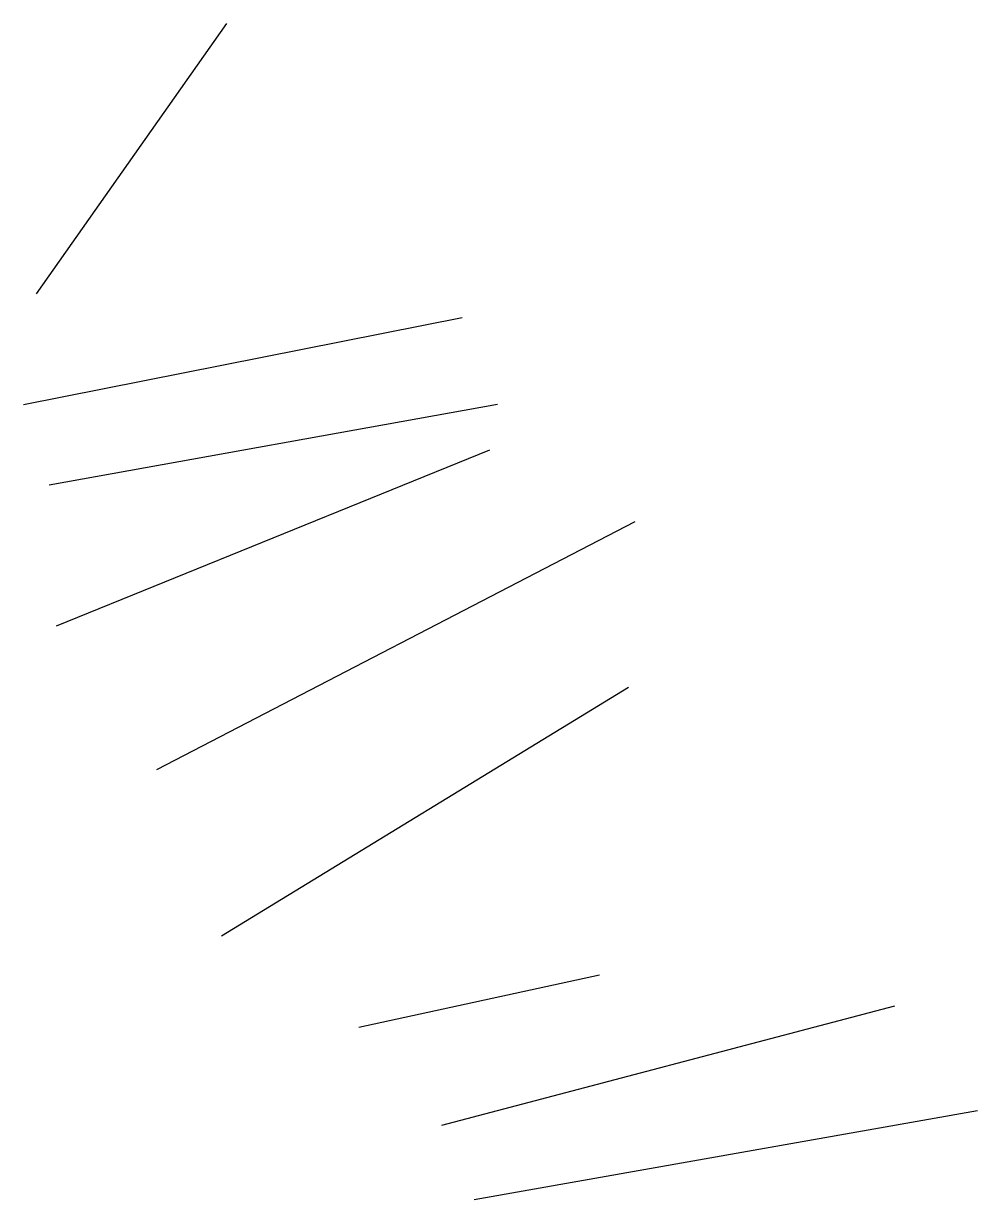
# Model space of a CAD drawing. Header units: inches. Extents: x 170.591301 to 170.591658, y -45.744334 to -45.743894.
import ezdxf

# ---------------------------------------------------------------- set-up
doc = ezdxf.new("R2010")
doc.units = ezdxf.units.IN
doc.header["$MEASUREMENT"] = 0

msp = doc.modelspace()

# ---------------------------------------------------------------- linework, layer by layer
for points in [[(170.59130567, -45.74399475), (170.59137692, -45.7438935)], [(170.59130078, -45.74403624), (170.59146512, -45.74400366)], [(170.5913104, -45.74406624), (170.59147834, -45.74403612)], [(170.59131319, -45.74411911), (170.59147542, -45.74405322)], [(170.59135068, -45.74417291), (170.59152989, -45.74407997)], [(170.591375, -45.74423514), (170.59152739, -45.74414209)], [(170.59142642, -45.74426935), (170.59151659, -45.74424979)], [(170.59145754, -45.74430608), (170.59162715, -45.74426137)], [(170.59146962, -45.74433392), (170.59165817, -45.74430058)]]:
    msp.add_lwpolyline(points)

doc.saveas('drawing.dxf')
